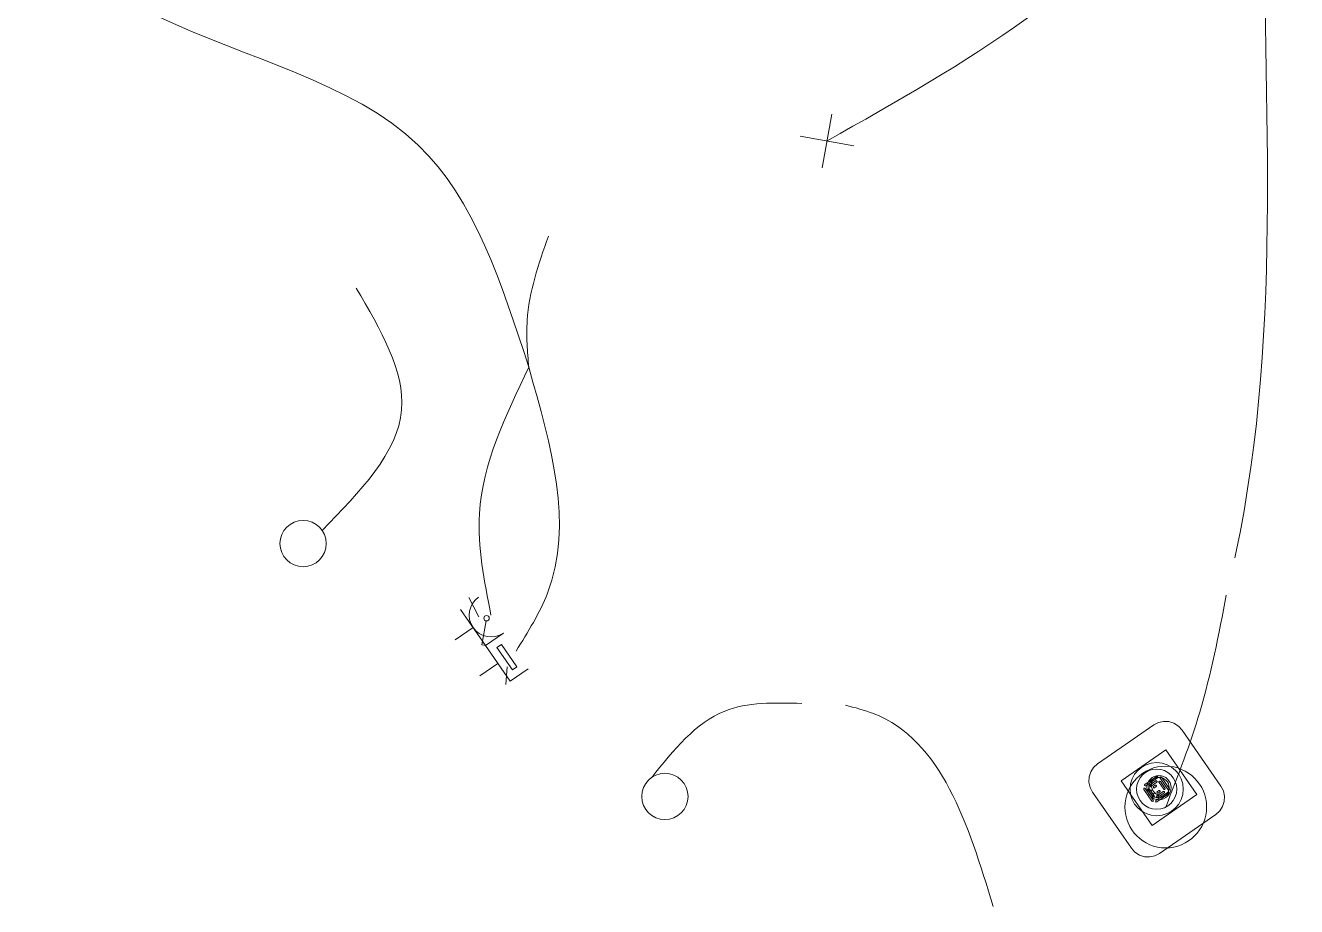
# Model space of a CAD drawing. Header units: metres. Extents: x 2747662.9 to 2747731.3, y 1250221.9 to 1250283.3.
# Drawn here: x 2747664.281 to 2747668.947, y 1250240.603 to 1250243.837 of the extents above; entities that cross this region are included whole.
import ezdxf

# ---------------------------------------------------------------- set-up
doc = ezdxf.new("R2010")
doc.units = ezdxf.units.M
doc.header["$MEASUREMENT"] = 0
for name, pattern in [('EL_Boden', [900, 600, -300]), ('EL_Hohlboden', [1350, 600, -150, 150, -150, 150, -150]), ('EL_Hohldecke', [1500, 600, -300, 0, -300, 0, -300])]:
    doc.linetypes.add(name, pattern=pattern)
doc.layers.add('___elektro', color=7, linetype='Continuous')
doc.layers.add('___sanitär', color=7, linetype='Continuous')

msp = doc.modelspace()

# ---------------------------------------------------------------- linework, layer by layer
at = {"layer": '___elektro', "color": 30, "linetype": 'Continuous', "lineweight": 0, "true_color": 0xff8d1c}
for p, q in [((2747667.2056, 1250243.3142), (2747667.2413, 1250243.5109)), ((2747667.3219, 1250243.3947), (2747667.1251, 1250243.4304)), ((2747667.2235, 1250243.4125), (2747667.2235, 1250243.4126)), ((2747665.2515, 1250242.005), (2747665.2516, 1250242.005)), ((2747665.3698, 1250241.9835), (2747665.3699, 1250241.9835)), ((2747665.2301, 1250241.8867), (2747665.2301, 1250241.8867)), ((2747665.3483, 1250241.8652), (2747665.3484, 1250241.8653)), ((2747665.3483, 1250241.8652), (2747665.3484, 1250241.8653)), ((2747665.3483, 1250241.8652), (2747665.3484, 1250241.8653)), ((2747665.9453, 1250241.6663), (2747665.908, 1250241.7378)), ((2747665.9694, 1250241.5614), (2747665.8783, 1250241.6929)), ((2747665.9714, 1250241.6515), (2747665.9555, 1250241.5639)), ((2747665.9238, 1250241.6271), (2747665.8581, 1250241.5816)), ((2747666.0352, 1250241.6069), (2747665.9694, 1250241.5614)), ((2747665.8581, 1250241.5816), (2747665.8581, 1250241.5816)), ((2747665.8581, 1250241.5816), (2747665.8581, 1250241.5816)), ((2747665.9555, 1250241.5639), (2747665.9694, 1250241.5614)), ((2747665.9694, 1250241.5614), (2747666.0605, 1250241.4298)), ((2747666.0149, 1250241.4956), (2747665.9492, 1250241.45)), ((2747666.0485, 1250241.4823), (2747666.0441, 1250241.4185)), ((2747666.0605, 1250241.4298), (2747666.1263, 1250241.4754)), ((2747665.9492, 1250241.45), (2747665.9492, 1250241.4501)), ((2747666.5797, 1250241.0771), (2747666.5797, 1250241.0772)), ((2747666.698, 1250241.0557), (2747666.698, 1250241.0557)), ((2747666.5582, 1250240.9589), (2747666.5583, 1250240.9589)), ((2747666.6765, 1250240.9374), (2747666.6765, 1250240.9374)), ((2747666.6765, 1250240.9374), (2747666.6765, 1250240.9374)), ((2747666.6765, 1250240.9374), (2747666.6765, 1250240.9374))]:
    msp.add_line(p, q, dxfattribs=at)
msp.add_lwpolyline([(2747666.0845, 1250241.483), (2747666.0276, 1250241.5652), (2747666.0111, 1250241.5538), (2747666.0681, 1250241.4716)], close=True, dxfattribs=at)
for centre, radius in [((2747665.2999, 1250241.9351), 0.085), ((2747665.9732, 1250241.6613), 0.01), ((2747666.6281, 1250241.0073), 0.085), ((2747668.4664, 1250240.9684), 0.15)]:
    msp.add_circle(centre, radius, dxfattribs=at)
msp.add_arc((2747665.9896, 1250241.6727), 0.08, 124.7099, 304.7099, dxfattribs=at)
for points, knots in [([(2747667.2234, 1250243.4127), (2747667.7294, 1250243.6984), (2747668.2354, 1250243.9842), (2747668.5112, 1250244.4229), (2747668.7478, 1250244.7993), (2747668.815, 1250245.2882), (2747668.8822, 1250245.7772)], [0, 0, 0, 0, 1, 1, 1, 2, 2, 2, 2]), ([(2747668.7201, 1250241.8829), (2747668.7265, 1250241.914), (2747668.7329, 1250241.945), (2747668.739, 1250241.9761), (2747668.9045, 1250242.8248), (2747668.8125, 1250243.7029), (2747668.8284, 1250244.57), (2747668.8359, 1250244.9779), (2747668.8673, 1250245.3832), (2747668.8986, 1250245.7886)], [0, 0, 0, 0, 1, 1, 1, 2, 2, 2, 3, 3, 3, 3]), ([(2747670.1414, 1250242.4227), (2747670.0839, 1250242.5054), (2747670.0264, 1250242.5882), (2747669.9689, 1250242.6718), (2747669.5521, 1250243.2775), (2747669.1346, 1250243.9279), (2747668.9905, 1250244.6374), (2747668.9141, 1250245.0138), (2747668.9145, 1250245.4069), (2747668.915, 1250245.8)], [0, 0, 0, 0, 1, 1, 1, 2, 2, 2, 3, 3, 3, 3]), ([(2747665.3698, 1250241.9835), (2747665.509, 1250242.1263), (2747665.6482, 1250242.269), (2747665.6617, 1250242.426), (2747665.6739, 1250242.5673), (2747665.5843, 1250242.7201), (2747665.4947, 1250242.8729)], [0, 0, 0, 0, 1, 1, 1, 2, 2, 2, 2]), ([(2747667.2903, 1250241.3424), (2747667.3257, 1250241.3331), (2747667.3612, 1250241.3238), (2747667.394, 1250241.311), (2747667.646, 1250241.2126), (2747667.7396, 1250240.9078), (2747667.8332, 1250240.6031)], [0, 0, 0, 0, 1, 1, 1, 2, 2, 2, 2])]:
    msp.add_open_spline(points, degree=3, knots=knots, dxfattribs=at)
at = {"layer": '___elektro', "color": 30, "linetype": 'EL_Boden', "lineweight": 0, "true_color": 0xff8d1c}
for points, knots in [([(2747664.2807, 1250244.1662), (2747664.4353, 1250244.0611), (2747664.5899, 1250243.956), (2747664.7621, 1250243.8722), (2747665.0893, 1250243.713), (2747665.48, 1250243.6309), (2747665.7229, 1250243.3969), (2747665.9291, 1250243.1982), (2747666.0287, 1250242.8901), (2747666.1283, 1250242.582)], [0, 0, 0, 0, 1, 1, 1, 2, 2, 2, 3, 3, 3, 3]), ([(2747666.2001, 1250243.0632), (2747666.1646, 1250242.961), (2747666.129, 1250242.8587), (2747666.1224, 1250242.7534), (2747666.1188, 1250242.6969), (2747666.1235, 1250242.6394), (2747666.1283, 1250242.582)], [0, 0, 0, 0, 1, 1, 1, 2, 2, 2, 2])]:
    msp.add_open_spline(points, degree=3, knots=knots, dxfattribs=at)
at = {"layer": '___elektro', "color": 30, "linetype": 'EL_Hohlboden', "lineweight": 0, "true_color": 0xff8d1c}
for points in [[(2747665.9896, 1250241.6728), (2747665.9648, 1250241.7979), (2747665.94, 1250241.923), (2747665.9473, 1250242.0447), (2747665.9584, 1250242.229), (2747666.0434, 1250242.4055), (2747666.1283, 1250242.582)], [(2747666.0816, 1250241.5407), (2747666.1252, 1250241.6106), (2747666.1688, 1250241.6805), (2747666.197, 1250241.7536), (2747666.2941, 1250242.0046), (2747666.2112, 1250242.2933), (2747666.1283, 1250242.582)]]:
    msp.add_open_spline(points, degree=3, knots=[0, 0, 0, 0, 1, 1, 1, 2, 2, 2, 2], dxfattribs=at)
at = {"layer": '___elektro', "color": 30, "linetype": 'EL_Hohldecke', "lineweight": 0, "true_color": 0xff8d1c}
for points in [[(2747668.4664, 1250240.9684), (2747668.5113, 1250241.0834), (2747668.5562, 1250241.1984), (2747668.5913, 1250241.3162), (2747668.6331, 1250241.4569), (2747668.661, 1250241.6016), (2747668.6888, 1250241.7463)], [(2747666.5797, 1250241.0771), (2747666.6603, 1250241.1776), (2747666.7409, 1250241.278), (2747666.8474, 1250241.3204), (2747666.9311, 1250241.3537), (2747667.0307, 1250241.3512), (2747667.1304, 1250241.3486)]]:
    msp.add_open_spline(points, degree=3, knots=[0, 0, 0, 0, 1, 1, 1, 2, 2, 2, 2], dxfattribs=at)
at = {"layer": '___sanitär', "color": 106, "linetype": 'Continuous', "lineweight": 0, "true_color": 0x008a1e}
for p, q in [((2747668.4397, 1250241.2786), (2747668.4224, 1250241.2697)), ((2747668.4397, 1250241.2786), (2747668.4224, 1250241.2697)), ((2747668.4587, 1250241.2828), (2747668.4397, 1250241.2786)), ((2747668.4587, 1250241.2828), (2747668.4397, 1250241.2786)), ((2747668.4781, 1250241.2818), (2747668.4587, 1250241.2828)), ((2747668.4781, 1250241.2818), (2747668.4587, 1250241.2828)), ((2747668.4967, 1250241.2759), (2747668.4781, 1250241.2818)), ((2747668.4967, 1250241.2759), (2747668.4781, 1250241.2818)), ((2747668.3193, 1250241.1983), (2747668.4224, 1250241.2697)), ((2747668.3193, 1250241.1983), (2747668.4224, 1250241.2697)), ((2747668.4224, 1250241.2697), (2747668.4225, 1250241.2698)), ((2747668.513, 1250241.2653), (2747668.4967, 1250241.2759)), ((2747668.513, 1250241.2653), (2747668.4967, 1250241.2759)), ((2747668.5261, 1250241.2509), (2747668.513, 1250241.2653)), ((2747668.5261, 1250241.2509), (2747668.513, 1250241.2653)), ((2747668.5261, 1250241.2509), (2747668.5261, 1250241.251)), ((2747668.5261, 1250241.2509), (2747668.669, 1250241.0446)), ((2747668.5261, 1250241.2509), (2747668.669, 1250241.0446)), ((2747668.2161, 1250241.1268), (2747668.3193, 1250241.1983)), ((2747668.2161, 1250241.1268), (2747668.3193, 1250241.1983)), ((2747668.3193, 1250241.1983), (2747668.3193, 1250241.1983)), ((2747668.3022, 1250241.0647), (2747668.4665, 1250241.1787)), ((2747668.4665, 1250241.1787), (2747668.3022, 1250241.0647)), ((2747668.4665, 1250241.1787), (2747668.5805, 1250241.0143)), ((2747668.4665, 1250241.1787), (2747668.5805, 1250241.0143)), ((2747668.4665, 1250241.1787), (2747668.4666, 1250241.1787)), ((2747668.1911, 1250241.0974), (2747668.1852, 1250241.0789)), ((2747668.1911, 1250241.0974), (2747668.1852, 1250241.0789)), ((2747668.2017, 1250241.1138), (2747668.1911, 1250241.0974)), ((2747668.2017, 1250241.1138), (2747668.1911, 1250241.0974)), ((2747668.2161, 1250241.1268), (2747668.2017, 1250241.1138)), ((2747668.2161, 1250241.1268), (2747668.2017, 1250241.1138)), ((2747668.2161, 1250241.1268), (2747668.2161, 1250241.1269)), ((2747668.1852, 1250241.0789), (2747668.1843, 1250241.0595)), ((2747668.1852, 1250241.0789), (2747668.1843, 1250241.0595)), ((2747668.1843, 1250241.0595), (2747668.1884, 1250241.0405)), ((2747668.1843, 1250241.0595), (2747668.1884, 1250241.0405)), ((2747668.3022, 1250241.0647), (2747668.4162, 1250240.9003)), ((2747668.3022, 1250241.0647), (2747668.4162, 1250240.9003)), ((2747668.3022, 1250241.0647), (2747668.3023, 1250241.0647)), ((2747668.4323, 1250241.0807), (2747668.3896, 1250241.0511)), ((2747668.393, 1250241.0462), (2747668.4357, 1250241.0758)), ((2747668.4301, 1250241.0646), (2747668.4054, 1250241.0475)), ((2747668.4088, 1250241.0426), (2747668.4335, 1250241.0597)), ((2747668.4094, 1250241.0448), (2747668.414, 1250241.048)), ((2747668.4275, 1250241.0482), (2747668.4217, 1250241.0442)), ((2747668.4251, 1250241.0393), (2747668.4309, 1250241.0433)), ((2747668.4419, 1250241.0582), (2747668.4589, 1250241.0335)), ((2747668.4455, 1250241.074), (2747668.4751, 1250241.0313)), ((2747668.4639, 1250241.0369), (2747668.4468, 1250241.0616)), ((2747668.48, 1250241.0347), (2747668.4504, 1250241.0775)), ((2747668.669, 1250241.0446), (2747668.669, 1250241.0446)), ((2747668.6779, 1250241.0273), (2747668.669, 1250241.0446)), ((2747668.6779, 1250241.0273), (2747668.669, 1250241.0446)), ((2747668.1884, 1250241.0405), (2747668.1973, 1250241.0232)), ((2747668.1884, 1250241.0405), (2747668.1973, 1250241.0232)), ((2747668.1973, 1250241.0232), (2747668.1973, 1250241.0232)), ((2747668.3402, 1250240.8168), (2747668.1973, 1250241.0232)), ((2747668.3402, 1250240.8168), (2747668.1973, 1250241.0232)), ((2747668.3863, 1250241.033), (2747668.4159, 1250240.9903)), ((2747668.4208, 1250240.9937), (2747668.3912, 1250241.0365)), ((2747668.4024, 1250241.0308), (2747668.4195, 1250241.0062)), ((2747668.4244, 1250241.0096), (2747668.4073, 1250241.0342)), ((2747668.4124, 1250241.0287), (2747668.4176, 1250241.0322)), ((2747668.4162, 1250240.9003), (2747668.5805, 1250241.0143)), ((2747668.5805, 1250241.0143), (2747668.4162, 1250240.9003)), ((2747668.421, 1250241.0163), (2747668.4262, 1250241.0199)), ((2747668.4733, 1250241.0216), (2747668.4306, 1250240.9919)), ((2747668.4574, 1250241.0252), (2747668.4328, 1250241.0081)), ((2747668.434, 1250240.987), (2747668.4767, 1250241.0166)), ((2747668.4351, 1250241.0078), (2747668.4397, 1250241.011)), ((2747668.4411, 1250241.0285), (2747668.4354, 1250241.0245)), ((2747668.4362, 1250241.0031), (2747668.4608, 1250241.0202)), ((2747668.4388, 1250241.0196), (2747668.4446, 1250241.0235)), ((2747668.4414, 1250241.0396), (2747668.4414, 1250241.0396)), ((2747668.4414, 1250241.0396), (2747668.4414, 1250241.0396)), ((2747668.5805, 1250241.0143), (2747668.5806, 1250241.0144)), ((2747668.682, 1250241.0083), (2747668.6779, 1250241.0273)), ((2747668.682, 1250241.0083), (2747668.6779, 1250241.0273)), ((2747668.6811, 1250240.9889), (2747668.682, 1250241.0083)), ((2747668.6811, 1250240.9889), (2747668.682, 1250241.0083)), ((2747668.6502, 1250240.9409), (2747668.6646, 1250240.954)), ((2747668.6502, 1250240.9409), (2747668.6646, 1250240.954)), ((2747668.6646, 1250240.954), (2747668.6751, 1250240.9703)), ((2747668.6646, 1250240.954), (2747668.6751, 1250240.9703)), ((2747668.6751, 1250240.9703), (2747668.6811, 1250240.9889)), ((2747668.6751, 1250240.9703), (2747668.6811, 1250240.9889)), ((2747668.6502, 1250240.9409), (2747668.4439, 1250240.798)), ((2747668.6502, 1250240.9409), (2747668.4439, 1250240.798)), ((2747668.6502, 1250240.9409), (2747668.6502, 1250240.941)), ((2747668.4162, 1250240.9003), (2747668.4163, 1250240.9004)), ((2747668.3402, 1250240.8168), (2747668.3402, 1250240.8169)), ((2747668.3402, 1250240.8168), (2747668.3533, 1250240.8024)), ((2747668.3402, 1250240.8168), (2747668.3533, 1250240.8024)), ((2747668.3533, 1250240.8024), (2747668.3696, 1250240.7919)), ((2747668.3533, 1250240.8024), (2747668.3696, 1250240.7919)), ((2747668.3696, 1250240.7919), (2747668.3881, 1250240.7859)), ((2747668.3696, 1250240.7919), (2747668.3881, 1250240.7859)), ((2747668.3881, 1250240.7859), (2747668.4075, 1250240.785)), ((2747668.3881, 1250240.7859), (2747668.4075, 1250240.785)), ((2747668.4075, 1250240.785), (2747668.4266, 1250240.7891)), ((2747668.4075, 1250240.785), (2747668.4266, 1250240.7891)), ((2747668.4266, 1250240.7891), (2747668.4439, 1250240.798)), ((2747668.4266, 1250240.7891), (2747668.4439, 1250240.798)), ((2747668.4439, 1250240.798), (2747668.4439, 1250240.798))]:
    msp.add_line(p, q, dxfattribs=at)
for centre, radius in [((2747668.4331, 1250241.0339), 0.0975), ((2747668.4331, 1250241.0339), 0.0737), ((2747668.4414, 1250241.0396), 0.0445), ((2747668.4414, 1250241.0396), 0.0445), ((2747668.4414, 1250241.0396), 0.0375), ((2747668.4414, 1250241.0396), 0.0375), ((2747668.4414, 1250241.0396), 0.0375), ((2747668.4414, 1250241.0396), 0.0375)]:
    msp.add_circle(centre, radius, dxfattribs=at)
for centre, radius, start, end in [((2747668.3913, 1250241.0487), 0.003, 124.7099, 304.7099), ((2747668.4071, 1250241.0451), 0.003, 124.7099, 304.7099), ((2747668.4551, 1250241.0491), 0.041, 148.6622, 280.7576), ((2747668.4551, 1250241.0491), 0.041, 148.6622, 280.7576), ((2747668.4551, 1250241.0491), 0.041, 148.6622, 280.7576), ((2747668.4234, 1250241.0417), 0.003, 124.7099, 304.7099), ((2747668.4292, 1250241.0457), 0.003, 304.7099, 124.7099), ((2747668.4318, 1250241.0621), 0.003, 304.7099, 124.7099), ((2747668.434, 1250241.0783), 0.003, 304.7099, 124.7099), ((2747668.4443, 1250241.0599), 0.003, 34.7099, 214.7099), ((2747668.4479, 1250241.0757), 0.003, 34.7099, 214.7099), ((2747668.3887, 1250241.0347), 0.003, 34.7099, 214.7099), ((2747668.4049, 1250241.0325), 0.003, 34.7099, 214.7099), ((2747668.4219, 1250241.0079), 0.003, 214.7099, 34.7099), ((2747668.4345, 1250241.0056), 0.003, 124.7099, 304.7099), ((2747668.4371, 1250241.022), 0.003, 124.7099, 304.7099), ((2747668.4428, 1250241.026), 0.003, 304.7099, 124.7099), ((2747668.4591, 1250241.0227), 0.003, 304.7099, 124.7099), ((2747668.4614, 1250241.0352), 0.003, 214.7099, 34.7099), ((2747668.475, 1250241.0191), 0.003, 304.7099, 124.7099), ((2747668.4775, 1250241.033), 0.003, 214.7099, 34.7099), ((2747668.4183, 1250240.992), 0.003, 214.7099, 34.7099), ((2747668.4323, 1250240.9895), 0.003, 124.7099, 304.7099)]:
    msp.add_arc(centre, radius, start, end, dxfattribs=at)

doc.saveas('drawing.dxf')
